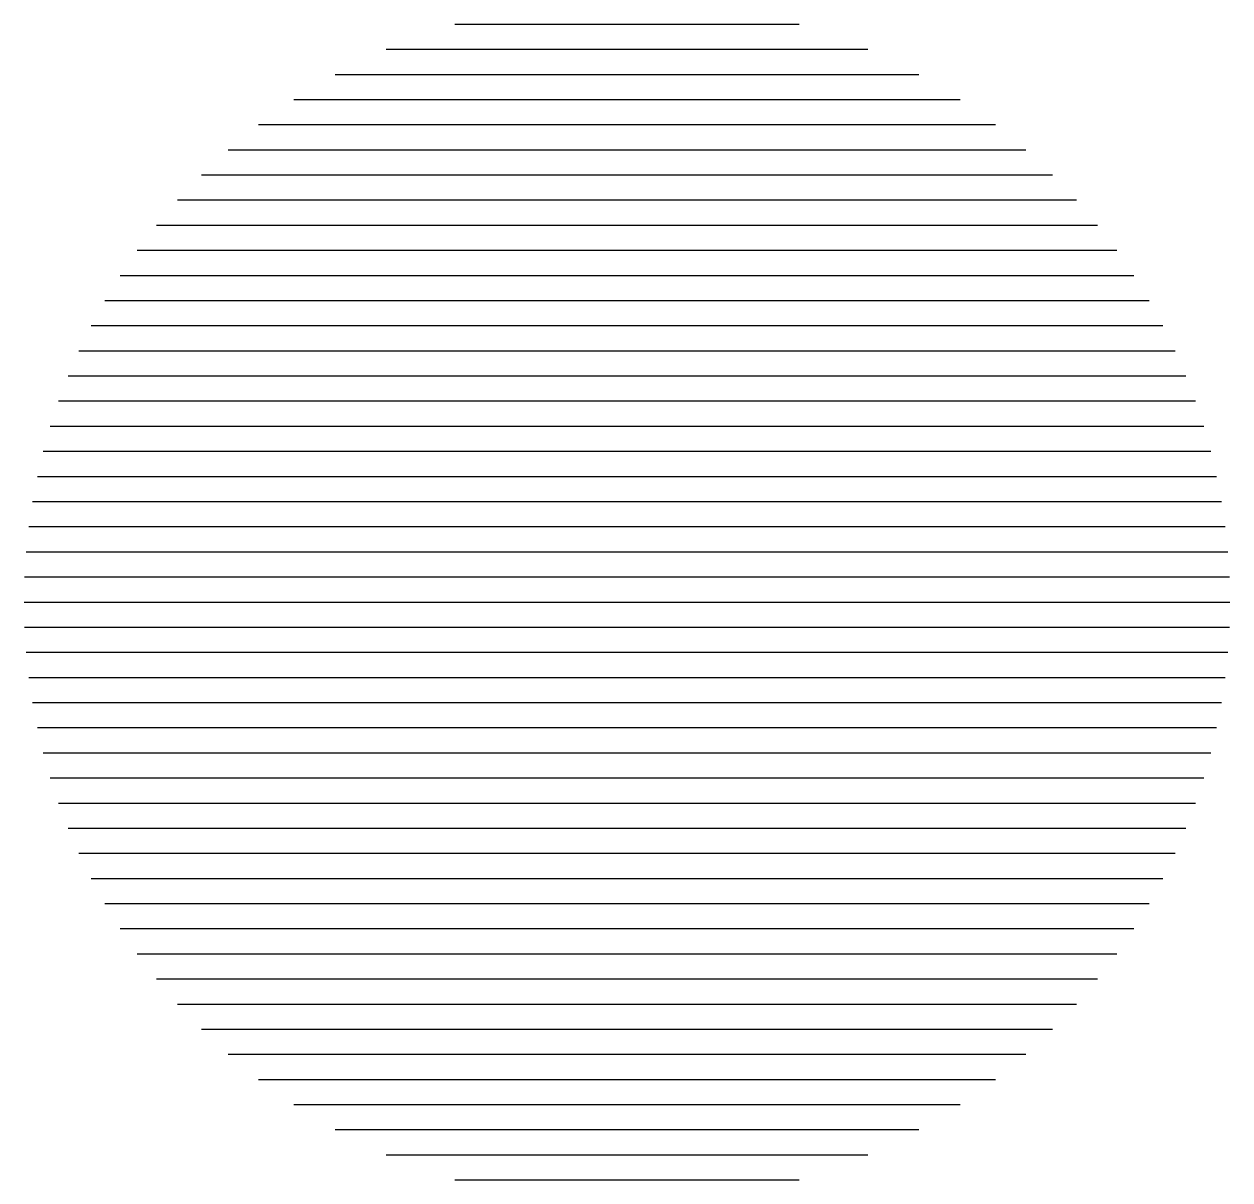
# Paper-space layout 'Layout1' of a CAD drawing. Extents: x 852 to 858, y 199.12 to 204.88.
import ezdxf

# ---------------------------------------------------------------- set-up
doc = ezdxf.new("R2010")
doc.units = 0
doc.header["$LTSCALE"] = 0.01
doc.layers.get('0').update_dxf_attribs({"linetype": 'CONTINUOUS'})
doc.layers.add('ROOD', color=1, linetype='CONTINUOUS')

# ---------------------------------------------------------------- blocks, each defined once
blk = doc.blocks.new('*X')
at = {"color": 0}
for p, q in [((854.143, 204.875), (855.857, 204.875)), ((853.801, 204.75), (856.199, 204.75)), ((853.5476, 204.625), (856.4524, 204.625)), ((853.3417, 204.5), (856.6583, 204.5)), ((853.1671, 204.375), (856.8329, 204.375)), ((853.0157, 204.25), (856.9843, 204.25)), ((852.8824, 204.125), (857.1176, 204.125)), ((852.7639, 204), (857.2361, 204)), ((852.6581, 203.875), (854.304, 203.875)), ((854.304, 203.875), (855.696, 203.875)), ((855.696, 203.875), (857.3419, 203.875)), ((852.5633, 203.75), (854.0318, 203.75)), ((854.0318, 203.75), (855.9682, 203.75)), ((855.9682, 203.75), (857.4367, 203.75)), ((852.4782, 203.625), (853.8341, 203.625)), ((853.8341, 203.625), (856.1659, 203.625)), ((856.1659, 203.625), (857.5218, 203.625)), ((852.4019, 203.5), (853.6771, 203.5)), ((853.6771, 203.5), (856.3229, 203.5)), ((856.3229, 203.5), (857.5981, 203.5)), ((852.3337, 203.375), (853.5476, 203.375)), ((853.5476, 203.375), (856.4524, 203.375)), ((856.4524, 203.375), (857.6663, 203.375)), ((852.2728, 203.25), (853.4388, 203.25)), ((853.4388, 203.25), (856.5612, 203.25)), ((856.5612, 203.25), (857.7272, 203.25)), ((852.2189, 203.125), (853.3464, 203.125)), ((853.3464, 203.125), (856.6536, 203.125)), ((856.6536, 203.125), (857.7811, 203.125)), ((852.1716, 203), (853.2679, 203)), ((853.2679, 203), (856.7321, 203)), ((856.7321, 203), (857.8284, 203)), ((852.1304, 202.875), (853.2016, 202.875)), ((853.2016, 202.875), (856.7984, 202.875)), ((856.7984, 202.875), (857.8696, 202.875)), ((852.0953, 202.75), (853.146, 202.75)), ((853.146, 202.75), (856.854, 202.75)), ((856.854, 202.75), (857.9047, 202.75)), ((852.0658, 202.625), (853.1002, 202.625)), ((853.1002, 202.625), (856.8998, 202.625)), ((856.8998, 202.625), (857.9342, 202.625)), ((852.042, 202.5), (853.0635, 202.5)), ((853.0635, 202.5), (856.9365, 202.5)), ((856.9365, 202.5), (857.958, 202.5)), ((852.0235, 202.375), (853.0355, 202.375)), ((853.0355, 202.375), (856.9645, 202.375)), ((856.9645, 202.375), (857.9765, 202.375)), ((852.0104, 202.25), (853.0157, 202.25)), ((853.0157, 202.25), (856.9843, 202.25)), ((856.9843, 202.25), (857.9896, 202.25)), ((852.0026, 202.125), (853.0039, 202.125)), ((853.0039, 202.125), (856.9961, 202.125)), ((856.9961, 202.125), (857.9974, 202.125)), ((852, 202), (853, 202)), ((853, 202), (857, 202)), ((857, 202), (858, 202)), ((852.0026, 201.875), (853.0039, 201.875)), ((853.0039, 201.875), (856.9961, 201.875)), ((856.9961, 201.875), (857.9974, 201.875)), ((852.0104, 201.75), (853.0157, 201.75)), ((853.0157, 201.75), (856.9843, 201.75)), ((856.9843, 201.75), (857.9896, 201.75)), ((852.0235, 201.625), (853.0355, 201.625)), ((853.0355, 201.625), (856.9645, 201.625)), ((856.9645, 201.625), (857.9765, 201.625)), ((852.042, 201.5), (853.0635, 201.5)), ((853.0635, 201.5), (856.9365, 201.5)), ((856.9365, 201.5), (857.958, 201.5)), ((852.0658, 201.375), (853.1002, 201.375)), ((853.1002, 201.375), (856.8998, 201.375)), ((856.8998, 201.375), (857.9342, 201.375)), ((852.0953, 201.25), (853.146, 201.25)), ((853.146, 201.25), (856.854, 201.25)), ((856.854, 201.25), (857.9047, 201.25)), ((852.1304, 201.125), (853.2016, 201.125)), ((853.2016, 201.125), (856.7984, 201.125)), ((856.7984, 201.125), (857.8696, 201.125)), ((852.1716, 201), (853.2679, 201)), ((853.2679, 201), (856.7321, 201)), ((856.7321, 201), (857.8284, 201)), ((852.2189, 200.875), (853.3464, 200.875)), ((853.3464, 200.875), (856.6536, 200.875)), ((856.6536, 200.875), (857.7811, 200.875)), ((852.2728, 200.75), (853.4388, 200.75)), ((853.4388, 200.75), (856.5612, 200.75)), ((856.5612, 200.75), (857.7272, 200.75)), ((852.3337, 200.625), (853.5476, 200.625)), ((853.5476, 200.625), (856.4524, 200.625)), ((856.4524, 200.625), (857.6663, 200.625)), ((852.4019, 200.5), (853.6771, 200.5)), ((853.6771, 200.5), (856.3229, 200.5)), ((856.3229, 200.5), (857.5981, 200.5)), ((852.4782, 200.375), (853.8341, 200.375)), ((853.8341, 200.375), (856.1659, 200.375)), ((856.1659, 200.375), (857.5218, 200.375)), ((852.5633, 200.25), (854.0318, 200.25)), ((854.0318, 200.25), (855.9682, 200.25)), ((855.9682, 200.25), (857.4367, 200.25)), ((852.6581, 200.125), (854.304, 200.125)), ((854.304, 200.125), (855.696, 200.125)), ((855.696, 200.125), (857.3419, 200.125)), ((852.7639, 200), (857.2361, 200)), ((852.8824, 199.875), (857.1176, 199.875)), ((853.0157, 199.75), (856.9843, 199.75)), ((853.1671, 199.625), (856.8329, 199.625)), ((853.3417, 199.5), (856.6583, 199.5)), ((853.5476, 199.375), (856.4524, 199.375)), ((853.801, 199.25), (856.199, 199.25)), ((854.143, 199.125), (855.857, 199.125))]:
    blk.add_line(p, q, dxfattribs=at)

psp = doc.layouts.get("Layout1")

# ---------------------------------------------------------------- block references
at = {"layer": 'ROOD', "color": 0}
psp.add_blockref('*X', (0, 0), dxfattribs=at)

doc.saveas('drawing.dxf')
